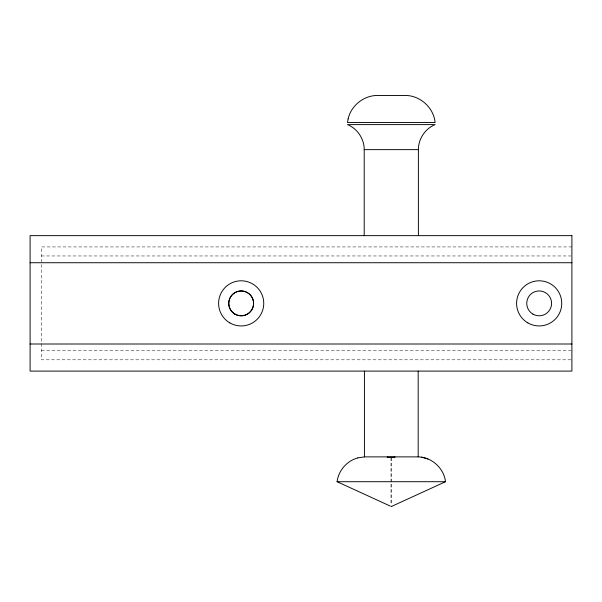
<?xml version="1.0" encoding="UTF-8"?>
<svg xmlns="http://www.w3.org/2000/svg" width="602" height="602" viewBox="0 0 602 602"><rect width="100%" height="100%" fill="white"/><g stroke="black" fill="none" stroke-linecap="round" stroke-linejoin="round"><path stroke-width="0.45" stroke-dasharray="3.01 2.26" d="M571.9 246.933L41.387 246.933L41.387 359.808L571.9 359.808M41.387 255.963L570.959 255.963M41.387 350.778L571.9 350.778M391.3 457.821L391.3 504.672M390.991 457.813L390.991 504.536"/><path stroke-width="0.9" d="M390.991 506.192L391.3 506.545L445.518 481.713C443.967 468.228 431.747 457.136 418.179 456.88L364.421 456.88L364.421 371.095M418.39 235.645L418.39 149.635C418.315 138.919 425.185 128.64 435.111 124.606L347.489 124.606C357.415 128.64 364.285 138.919 364.21 149.635L364.21 235.645M390.119 506.004L337.082 481.713C338.444 470.553 346.978 460.793 357.814 457.889M387.605 456.88L387.154 457.189L395.1 457.189L394.679 456.88M357.866 457.889L364.466 456.88M364.21 149.635L418.39 149.635M30.1 262.735L571.9 262.735M30.1 344.005L571.9 344.005M427.954 458.965L421.468 457.189M337.082 481.713L445.518 481.713M418.179 371.095L418.179 456.88M348.122 118.895L347.489 122.545L435.111 122.545C433.711 107.547 419.903 95.191 404.845 95.455L377.755 95.455C364.007 95.274 351.109 105.478 348.122 118.895M571.9 235.645L30.1 235.645L30.1 371.095L571.9 371.095L571.9 235.645M527.879 322.92A22.575 22.575 0 0 0 561.741 303.37A22.575 22.575 0 0 0 527.879 283.82A22.575 22.575 0 0 0 527.879 322.92M532.958 314.124A12.416 12.416 0 0 0 551.582 303.37A12.416 12.416 0 0 0 532.958 292.617A12.416 12.416 0 0 0 532.958 314.124M229.889 322.92A22.575 22.575 0 0 0 263.751 303.37A22.575 22.575 0 0 0 229.889 283.82A22.575 22.575 0 0 0 229.889 322.92M234.968 314.124A12.416 12.416 0 0 0 253.592 303.37A12.416 12.416 0 0 0 234.968 292.617A12.416 12.416 0 0 0 234.968 314.124M234.517 313.853A12.416 12.416 0 0 0 253.585 303.897A12.416 12.416 0 0 0 235.427 292.369A12.416 12.416 0 0 0 234.517 313.853"/></g></svg>
